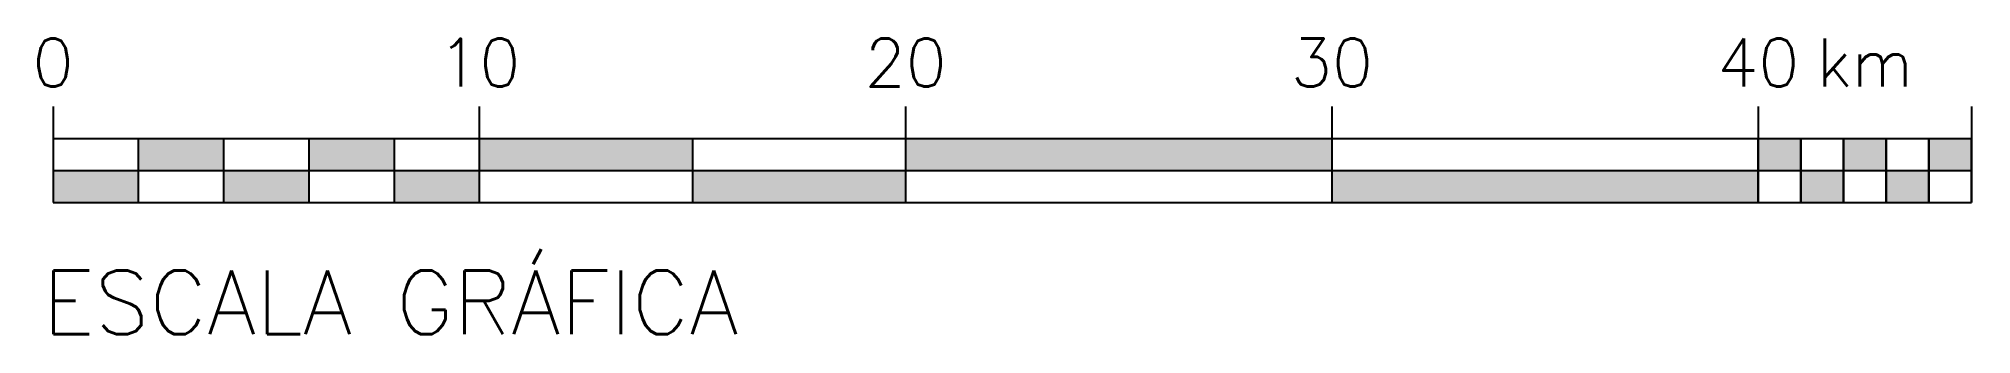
# Model space of a CAD drawing. Header units: millimetres. Extents: x 9227 to 54564, y 30778 to 37710.
import ezdxf
from ezdxf.enums import TextEntityAlignment as Align

# ---------------------------------------------------------------- set-up
doc = ezdxf.new("R2010")
doc.units = ezdxf.units.MM
doc.header["$LTSCALE"] = 0.02
doc.layers.add('1-Escalas_Gráficas', color=1, linetype='Continuous')
doc.styles.add('r60', font='romans.shx')
doc.styles.add('r80', font='romans.shx')

msp = doc.modelspace()

# ---------------------------------------------------------------- hatches: boundary and pattern name
at = {"layer": '1-Escalas_Gráficas'}
h = msp.add_hatch(color=256, dxfattribs=at)
h.paths.add_polyline_path([(11564, 33868), (11564, 34618), (9564, 34618), (9564, 33868)])
h.paths.add_polyline_path([(11564, 35368), (11564, 34618), (13564, 34618), (13564, 35368)])
h.paths.add_polyline_path([(13564, 34618), (13564, 33868), (15564, 33868), (15564, 34618)])
h.paths.add_polyline_path([(15564, 35368), (15564, 34618), (17564, 34618), (17564, 35368)])
h.paths.add_polyline_path([(17564, 34618), (17564, 33868), (19564, 33868), (19564, 34618)])
h = msp.add_hatch(color=256, dxfattribs=at)
h.paths.add_polyline_path([(19564, 35368), (19564, 34618), (24564, 34618), (24564, 35368)])
h.paths.add_polyline_path([(24564, 34618), (24564, 33868), (29564, 33868), (29564, 34618)])
h.paths.add_polyline_path([(39564, 34618), (39564, 35368), (29564, 35368), (29564, 34618)])
h.paths.add_polyline_path([(49564, 33868), (49564, 34618), (39564, 34618), (39564, 33868)])
h.paths.add_polyline_path([(50564, 34618), (50564, 35368), (49564, 35368), (49564, 34618)])
h.paths.add_polyline_path([(50564, 34618), (50564, 33868), (51564, 33868), (51564, 34618)])
h.paths.add_polyline_path([(52564, 34618), (52564, 35368), (51564, 35368), (51564, 34618)])
h.paths.add_polyline_path([(53564, 33868), (53564, 34618), (52564, 34618), (52564, 33868)])
h.paths.add_polyline_path([(54564, 35368), (53564, 35368), (53564, 34618), (54564, 34618)])

# ---------------------------------------------------------------- linework, layer by layer
for p, q in [((9564, 36118), (9564, 35368)), ((19564, 36118), (19564, 35368)), ((29564, 36118), (29564, 35368)), ((39564, 36118), (39564, 35368)), ((49564, 36118), (49564, 35368)), ((54564, 36118), (54564, 35368)), ((9564, 35368), (54564, 35368)), ((9564, 35368), (9564, 33868)), ((11564, 35368), (11564, 33868)), ((13564, 35368), (13564, 33868)), ((15564, 35368), (15564, 33868)), ((17564, 35368), (17564, 33868)), ((19564, 35368), (19564, 33868)), ((24564, 35368), (24564, 33868)), ((29564, 35368), (29564, 33868)), ((39564, 35368), (39564, 33868)), ((49564, 35368), (49564, 33868)), ((49564, 35368), (49564, 33868)), ((49564, 33868), (49564, 35368)), ((50564, 35368), (50564, 33868)), ((50564, 33868), (50564, 35368)), ((51564, 35368), (51564, 33868)), ((51564, 33868), (51564, 35368)), ((52564, 35368), (52564, 33868)), ((52564, 33868), (52564, 35368)), ((53564, 35368), (53564, 33868)), ((53564, 33868), (53564, 35368)), ((54564, 35368), (54564, 33868)), ((54564, 33868), (54564, 35368)), ((9564, 34618), (54564, 34618)), ((9564, 33868), (54564, 33868))]:
    msp.add_line(p, q, dxfattribs=at)

# ---------------------------------------------------------------- texts
at = {"layer": '1-Escalas_Gráficas', "color": 2, "style": 'r60'}
for s, p in [('0', (9564, 36585)), ('10', (19564, 36585)), ('20', (29564, 36585)), ('30', (39564, 36585)), ('40', (49564, 36585)), ('km', (52068, 36585))]:
    msp.add_text(s, height=1125, dxfattribs=at).set_placement(p, align=Align.CENTER)
at = {"layer": '1-Escalas_Gráficas', "color": 2, "style": 'r80'}
msp.add_text('ESCALA GRÁFICA', height=1500, dxfattribs=at).set_placement((9318, 30778))

doc.saveas('drawing.dxf')
